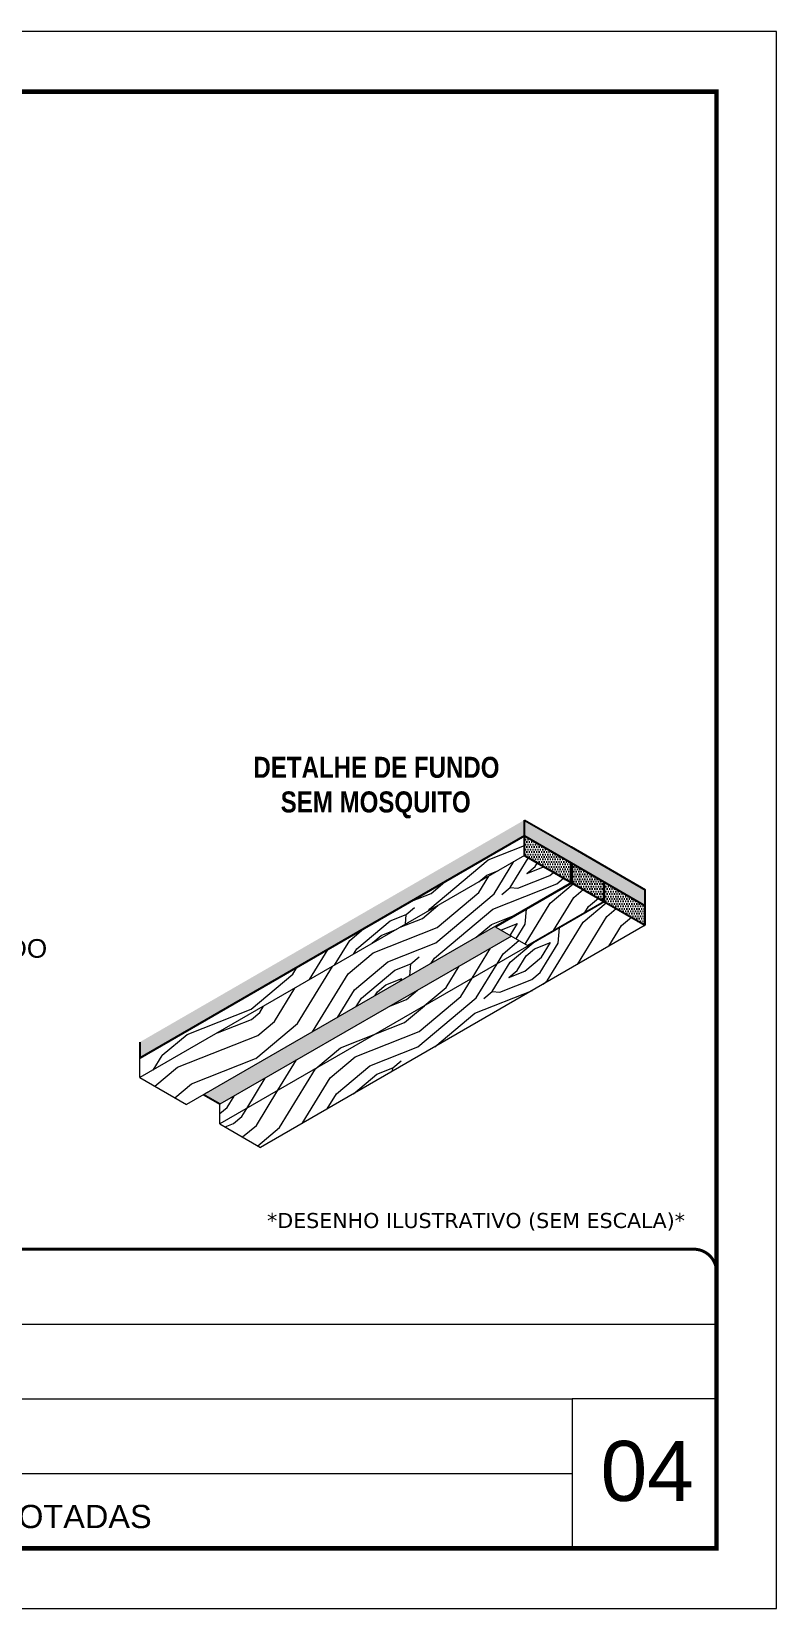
# Model space of a CAD drawing. Extents: x 2582 to 128055, y -26396 to 2611.
# Drawn here: x 8339 to 8835, y 1170 to 2220 of the extents above; entities that cross this region are included whole.
import ezdxf
from ezdxf.enums import TextEntityAlignment as Align

# ---------------------------------------------------------------- set-up
doc = ezdxf.new("R2010")
doc.units = 0
doc.linetypes.add('CONTINUO', pattern=[0])
doc.linetypes.add('DASHED', pattern=[0.75, 0.5, -0.25])
for name, color, linetype, lineweight in [('CARIMBO', 255, 'Continuous', 9), ('Folhas', 255, 'Continuous', 9), ('fundo', 100, 'Continuous', 9), ('Madeira', 126, 'Continuous', 18), ('SARRAFO DE PRESSAO', 251, 'DASHED', 9)]:
    doc.layers.add(name, color=color, linetype=linetype, lineweight=lineweight)
for name, color, linetype in [('HACHURA MADEIRAS', 1, 'Continuous'), ('material do compensado', 7, 'Continuous'), ('Romaneio', 10, 'Continuous'), ('texto', 7, 'Continuous')]:
    doc.layers.add(name, color=color, linetype=linetype)
doc.styles.add('ARIAL', font='arial.ttf')
doc.styles.add('CESAR1', font='arial.ttf', dxfattribs={"oblique": 15})
doc.styles.add('ROMANC', font='techb___.ttf', dxfattribs={"height": 2.5})
doc.styles.add('stylellllll', font='verdana.ttf', dxfattribs={"height": 2})
pattern_1 = [(355, (-40997.54, -1177.73), (111.07494, 93.20294), [5.12645, -97.40264]), (85, (-40953.55, -1145.56), (-93.20294, 111.07494), [10.2529, -92.27619]), (40, (-40974.874, -1153.99), (8.936, 102.13894), [7.24881, -21.74642, 7.24881, -14.497615, 50.751904, -43.50449]), (40, (-41003.09, -1182.395), (8.936, 102.13894), [7.24983, -14.49967, 7.24983, -115.99871]), (40, (-40966.45, -1175.31), (8.936, 102.13894), [7.24983, -137.7482]), (40, (-40956.68, -1181.31), (8.936, 102.13894), [7.24983, -137.7482]), (40, (-40971.11, -1169.755), (8.936, 102.13894), [7.24983, -137.7482]), (40, (-40975.77, -1164.2), (8.936, 102.13894), [14.49967, -130.49838]), (40, (-40943.53, -1089.83), (8.936, 102.13894), [14.49967, -130.49838]), (40, (-40985.535, -1158.2), (8.936, 102.13894), [28.99933, -115.99871]), (40, (-40990.195, -1152.65), (8.936, 102.13894), [28.99933, -115.99871]), (40, (-40921.124, -1127.81), (8.936, 102.13894), [28.99933, -115.99871]), (40, (-40994.41, -1141.986), (8.936, 102.13894), [21.7497, -123.24834]), (40, (-41013.496, -1124.88), (8.936, 102.13894), [21.7497, -123.24834]), (40, (-41004.176, -1135.985), (8.936, 102.13894), [21.7497, -123.24834]), (40, (-40935.105, -1111.15), (8.936, 102.13894), [36.24951, -108.74853]), (40, (-40944.87, -1105.15), (8.936, 102.13894), [36.24951, -108.74853]), (40, (-40936.89, -1131.58), (8.936, 102.13894), [50.74931, -94.24873]), (21.56505, (-40986.43, -1168.414), (102.138945, -8.936), [11.4631, -217.79893]), (21.56505, (-40963.32, -1139.56), (102.138945, -8.936), [11.4631, -217.79893]), (21.56505, (-40969.32, -1149.327), (102.138945, -8.936), [11.4631, -217.79893]), (21.56505, (-40992.43, -1178.18), (102.138945, -8.936), [22.9262, -206.33583]), (21.56505, (-40967.98, -1134.006), (102.138945, -8.936), [34.3893, -194.87273]), (21.56505, (-40977.747, -1128.005), (102.138945, -8.936), [45.8524, -183.40963]), (21.56505, (-40987.514, -1122.005), (102.138945, -8.936), [45.8524, -183.40963]), (21.56505, (-41000.155, -1090.023), (102.138945, -8.936), [45.8524, -183.40963]), (21.56505, (-41001.05, -1100.237), (102.138945, -8.936), [57.3155, -171.94653]), (21.56505, (-40996.835, -1110.897), (102.138945, -8.936), [57.3155, -171.94653]), (58.43495, (-40964.66, -1154.88), (8.936, 102.138945), [11.4631, -217.79893]), (58.43495, (-40980.875, -1163.754), (8.936, 102.138945), [11.4631, -217.79893]), (58.43495, (-40997.536, -1177.734), (8.936, 102.138945), [22.9262, -206.33583]), (58.43495, (-40965.554, -1165.094), (8.936, 102.138945), [22.9262, -206.33583]), (58.43495, (-41008.197, -1181.95), (8.936, 102.138945), [34.3893, -194.87273]), (58.43495, (-41018.41, -1181.054), (8.936, 102.138945), [45.8524, -183.40963]), (58.43495, (-40926.04, -1183.99), (8.936, 102.138945), [45.8524, -183.40963]), (58.43495, (-40960.894, -1170.65), (8.936, 102.138945), [45.8524, -183.40963]), (58.43495, (-40941.36, -1182.65), (8.936, 102.138945), [57.3155, -171.94653]), (58.43495, (-40951.127, -1176.65), (8.936, 102.138945), [57.3155, -171.94653])]
pattern_2 = [(0, (-30105.0192, -8931.686), (0.82275303, 1.645506056), [0, -1.645506056])]

# ---------------------------------------------------------------- blocks, each defined once
blk = doc.blocks.new('9999999999')
at = {"color": 30, "linetype": 'CONTINUO'}
for p, q in [((98564.6, 34379.6), (99584, 34379.6)), ((98564.6, 34329.8), (99488, 34329.8)), ((99584, 34329.8), (99488, 34329.8)), ((99488, 34329.8), (99488, 34230.2)), ((98564.6, 34280), (99488, 34280))]:
    blk.add_line(p, q, dxfattribs=at)
at = {"color": 30, "linetype": 'CONTINUO', "const_width": 2}
blk.add_lwpolyline([(99584, 34230.2), (99584, 34414.4, 0.414214), (99569, 34429.4), (98229, 34429.4, 0.414214), (98214, 34414.4), (98214, 34245.2, 0.414214), (98229, 34230.2), (99584, 34230.2)], format="xyb", dxfattribs=at)
at = {"layer": 'Folhas'}
blk.add_lwpolyline([(98139, 34190.2), (99624, 34190.2), (99624, 35240.2), (98139, 35240.2)], close=True, dxfattribs=at)
at = {"layer": 'Folhas', "color": 30, "const_width": 3}
blk.add_lwpolyline([(98214, 34230.2), (99584, 34230.2), (99584, 35200.2), (98214, 35200.2)], close=True, dxfattribs=at)
at = {"color": 7, "linetype": 'Continuous', "ltscale": 5, "style": 'ARIAL'}
blk.add_text('LATERAIS DE VIGAS CAMBOTADAS', height=15.483, dxfattribs=at).set_placement((98837.7, 34243.7))

msp = doc.modelspace()

# ---------------------------------------------------------------- hatches: boundary and pattern name
at = {"layer": 'fundo'}
h = msp.add_hatch(color=252, dxfattribs=at)
h.dxf.hatch_style = 1
h.paths.add_polyline_path([(8411.13, 1546.93), (8411.13, 1536.28), (8667.27, 1684.17), (8667.27, 1694.82)])
h = msp.add_hatch(color=252, dxfattribs=at)
h.dxf.hatch_style = 1
h.paths.add_polyline_path([(8698.35, 1676.88), (8667.27, 1694.82), (8667.27, 1684.17), (8698.35, 1666.22), (8747.69, 1637.74), (8747.69, 1648.39)])
h = msp.add_hatch(color=252, dxfattribs=at)
h.dxf.hatch_style = 1
h.paths.add_polyline_path([(8658.64, 1617.42), (8648.27, 1623.41), (8648.27, 1624.29), (8453.48, 1511.83), (8464.4, 1505.52)])
at = {"layer": 'HACHURA MADEIRAS'}
h = msp.add_hatch(dxfattribs=at)
h.set_pattern_fill('DOTS', scale=1.036539)
h.set_pattern_definition(pattern_2)
h.paths.add_polyline_path([(8698.35, 1653.2), (8698.35, 1666.22), (8667.27, 1684.17), (8667.27, 1671.14)])
h = msp.add_hatch(dxfattribs=at)
h.set_pattern_fill('DOTS', scale=1.036539)
h.set_pattern_definition(pattern_2)
h.paths.add_polyline_path([(8699.11, 1665.78), (8699.11, 1652.76), (8720.25, 1640.56), (8720.25, 1653.58)])
h = msp.add_hatch(dxfattribs=at)
h.set_pattern_fill('DOTS', scale=1.036539)
h.set_pattern_definition(pattern_2)
h.paths.add_polyline_path([(8720.55, 1653.41), (8720.55, 1640.38), (8747.69, 1624.71), (8747.69, 1637.74)])
at = {"layer": 'Madeira'}
h = msp.add_hatch(dxfattribs=at)
h.set_pattern_fill('PATRON00077', color=256, scale=102.529099, angle=355, pattern_type=2)
h.set_pattern_definition(pattern_1)
h.paths.add_polyline_path([(8411.13, 1536.28), (8411.13, 1523.26), (8667.27, 1671.14), (8667.27, 1684.17)])
h = msp.add_hatch(dxfattribs=at)
h.set_pattern_fill('PATRON00077', color=256, scale=102.529099, angle=355, pattern_type=2)
h.set_pattern_definition([(355, (-9895.02, -70418.3), (111.07494, 93.20294), [5.12645, -97.40264]), (85, (-9851.04, -70386.13), (-93.20294, 111.07494), [10.25291, -92.27619]), (40, (-9872.36, -70394.56), (8.936, 102.138945), [7.248807, -21.74642, 7.248807, -14.497615, 50.751904, -43.504487]), (40, (-9900.57, -70422.964), (8.936, 102.138945), [7.24983, -14.499665, 7.24983, -115.99871]), (40, (-9863.93, -70415.88), (8.936, 102.138945), [7.24983, -137.74821]), (40, (-9854.16, -70421.88), (8.936, 102.138945), [7.24983, -137.74821]), (40, (-9868.59, -70410.324), (8.936, 102.138945), [7.24983, -137.74821]), (40, (-9873.25, -70404.77), (8.936, 102.138945), [14.49967, -130.49838]), (40, (-9841.01, -70330.4), (8.936, 102.138945), [14.49967, -130.49838]), (40, (-9883.02, -70398.77), (8.936, 102.138945), [28.99933, -115.99871]), (40, (-9887.68, -70393.216), (8.936, 102.138945), [28.99933, -115.99871]), (40, (-9818.606, -70368.38), (8.936, 102.138945), [28.99933, -115.99871]), (40, (-9891.89, -70382.556), (8.936, 102.138945), [21.7497, -123.24834]), (40, (-9910.98, -70365.45), (8.936, 102.138945), [21.7497, -123.24834]), (40, (-9901.66, -70376.555), (8.936, 102.138945), [21.7497, -123.24834]), (40, (-9832.59, -70351.72), (8.936, 102.138945), [36.24951, -108.74853]), (40, (-9842.354, -70345.72), (8.936, 102.138945), [36.24951, -108.74853]), (40, (-9834.374, -70372.15), (8.936, 102.138945), [50.74931, -94.24873]), (21.56505, (-9883.91, -70408.984), (102.138945, -8.936), [11.4631, -217.79893]), (21.56505, (-9860.8, -70380.13), (102.138945, -8.936), [11.4631, -217.79893]), (21.56505, (-9866.803, -70389.896), (102.138945, -8.936), [11.4631, -217.79893]), (21.56505, (-9889.91, -70418.75), (102.138945, -8.936), [22.9262, -206.33583]), (21.56505, (-9865.46, -70374.576), (102.138945, -8.936), [34.3893, -194.87273]), (21.56505, (-9875.23, -70368.575), (102.138945, -8.936), [45.8524, -183.40963]), (21.56505, (-9884.996, -70362.575), (102.138945, -8.936), [45.8524, -183.40963]), (21.56505, (-9897.637, -70330.592), (102.138945, -8.936), [45.8524, -183.40963]), (21.56505, (-9898.53, -70340.806), (102.138945, -8.936), [57.31551, -171.94653]), (21.56505, (-9894.317, -70351.467), (102.138945, -8.936), [57.31551, -171.94653]), (58.43495, (-9862.143, -70395.45), (8.936, 102.138945), [11.4631, -217.79893]), (58.43495, (-9878.357, -70404.324), (8.936, 102.138945), [11.4631, -217.79893]), (58.43495, (-9895.02, -70418.304), (8.936, 102.138945), [22.9262, -206.33583]), (58.43495, (-9863.036, -70405.664), (8.936, 102.138945), [22.9262, -206.33583]), (58.43495, (-9905.68, -70422.517), (8.936, 102.138945), [34.3893, -194.87273]), (58.43495, (-9915.893, -70421.624), (8.936, 102.138945), [45.8524, -183.40963]), (58.43495, (-9823.52, -70424.56), (8.936, 102.138945), [45.8524, -183.40963]), (58.43495, (-9858.376, -70411.22), (8.936, 102.138945), [45.8524, -183.40963]), (58.43495, (-9838.84, -70423.22), (8.936, 102.138945), [57.31551, -171.94653]), (58.43495, (-9848.61, -70417.22), (8.936, 102.138945), [57.31551, -171.94653])])
h.paths.add_polyline_path([(8411.13, 1523.26), (8442.2, 1505.31), (8698.35, 1653.2), (8667.27, 1671.14)])
h = msp.add_hatch(dxfattribs=at)
h.set_pattern_fill('PATRON00077', color=256, scale=102.529099, angle=355, pattern_type=2)
h.set_pattern_definition([(355, (-41019.5, -1165), (111.07494, 93.20294), [5.12645, -97.40264]), (85, (-40975.52, -1132.82), (-93.20294, 111.07494), [10.2529, -92.27619]), (40, (-40996.84, -1141.25), (8.936, 102.13894), [7.24881, -21.74642, 7.24881, -14.497615, 50.751904, -43.50449]), (40, (-41025.054, -1169.655), (8.936, 102.13894), [7.24983, -14.49967, 7.24983, -115.99871]), (40, (-40988.41, -1162.57), (8.936, 102.13894), [7.24983, -137.7482]), (40, (-40978.645, -1168.57), (8.936, 102.13894), [7.24983, -137.7482]), (40, (-40993.07, -1157.015), (8.936, 102.13894), [7.24983, -137.7482]), (40, (-40997.73, -1151.46), (8.936, 102.13894), [14.49967, -130.49838]), (40, (-40965.495, -1077.09), (8.936, 102.13894), [14.49967, -130.49838]), (40, (-41007.5, -1145.46), (8.936, 102.13894), [28.99933, -115.99871]), (40, (-41012.16, -1139.91), (8.936, 102.13894), [28.99933, -115.99871]), (40, (-40943.09, -1115.074), (8.936, 102.13894), [28.99933, -115.99871]), (40, (-41016.37, -1129.25), (8.936, 102.13894), [21.7497, -123.24834]), (40, (-41035.46, -1112.14), (8.936, 102.13894), [21.7497, -123.24834]), (40, (-41026.14, -1123.246), (8.936, 102.13894), [21.7497, -123.24834]), (40, (-40957.07, -1098.41), (8.936, 102.13894), [36.24951, -108.74853]), (40, (-40966.836, -1092.41), (8.936, 102.13894), [36.24951, -108.74853]), (40, (-40958.856, -1118.84), (8.936, 102.13894), [50.74931, -94.24873]), (21.56505, (-41008.393, -1155.675), (102.138945, -8.936), [11.4631, -217.79893]), (21.56505, (-40985.284, -1126.82), (102.138945, -8.936), [11.4631, -217.79893]), (21.56505, (-40991.285, -1136.587), (102.138945, -8.936), [11.4631, -217.79893]), (21.56505, (-41014.393, -1165.44), (102.138945, -8.936), [22.9262, -206.33583]), (21.56505, (-40989.944, -1121.267), (102.138945, -8.936), [34.3893, -194.87273]), (21.56505, (-40999.71, -1115.266), (102.138945, -8.936), [45.8524, -183.40963]), (21.56505, (-41009.48, -1109.265), (102.138945, -8.936), [45.8524, -183.40963]), (21.56505, (-41022.12, -1077.283), (102.138945, -8.936), [45.8524, -183.40963]), (21.56505, (-41023.012, -1087.497), (102.138945, -8.936), [57.3155, -171.94653]), (21.56505, (-41018.8, -1098.16), (102.138945, -8.936), [57.3155, -171.94653]), (58.43495, (-40986.625, -1142.14), (8.936, 102.138945), [11.4631, -217.79893]), (58.43495, (-41002.84, -1151.015), (8.936, 102.138945), [11.4631, -217.79893]), (58.43495, (-41019.5, -1164.995), (8.936, 102.138945), [22.9262, -206.33583]), (58.43495, (-40987.52, -1152.355), (8.936, 102.138945), [22.9262, -206.33583]), (58.43495, (-41030.16, -1169.21), (8.936, 102.138945), [34.3893, -194.87273]), (58.43495, (-41040.375, -1168.315), (8.936, 102.138945), [45.8524, -183.40963]), (58.43495, (-40948.003, -1171.25), (8.936, 102.138945), [45.8524, -183.40963]), (58.43495, (-40982.86, -1157.91), (8.936, 102.138945), [45.8524, -183.40963]), (58.43495, (-40963.324, -1169.91), (8.936, 102.138945), [57.3155, -171.94653]), (58.43495, (-40973.09, -1163.91), (8.936, 102.138945), [57.3155, -171.94653])])
h.paths.add_polyline_path([(8669.41, 1611.21), (8720.25, 1640.56), (8698.58, 1653.12), (8648.27, 1623.41)])
h = msp.add_hatch(dxfattribs=at)
h.set_pattern_fill('PATRON00077', color=256, scale=102.529099, angle=355, pattern_type=2)
h.set_pattern_definition(pattern_1)
h.paths.add_polyline_path([(8491.55, 1476.84), (8747.69, 1624.71), (8720.55, 1640.38), (8464.5, 1492.55)])
h = msp.add_hatch(dxfattribs=at)
h.set_pattern_fill('PATRON00077', color=256, scale=102.529099, angle=355, pattern_type=2)
h.set_pattern_definition(pattern_1)
h.paths.add_polyline_path([(8669.77, 1611), (8658.49, 1617.51), (8464.34, 1505.48), (8464.4, 1492.5)])

# ---------------------------------------------------------------- linework, layer by layer
for p, q in [((8667.27, 1671.14), (8411.13, 1523.26)), ((8698.35, 1653.2), (8442.2, 1505.31)), ((8699.11, 1652.76), (8648.27, 1623.41)), ((8720.55, 1640.38), (8464.4, 1492.5)), ((8720.25, 1640.56), (8669.41, 1611.21)), ((8658.64, 1617.42), (8464.4, 1505.52)), ((8747.69, 1624.71), (8491.54, 1476.83)), ((8648.27, 1623.41), (8669.71, 1611.03)), ((8411.13, 1523.26), (8411.13, 1536.28)), ((8411.13, 1523.26), (8442.2, 1505.31)), ((8464.4, 1492.5), (8464.4, 1505.52)), ((8464.4, 1492.5), (8491.54, 1476.83))]:
    msp.add_line(p, q, dxfattribs=at)
at = {"layer": 'material do compensado'}
for p, q in [((8667.27, 1671.14), (8667.27, 1694.82)), ((8667.27, 1694.82), (8698.35, 1676.88)), ((8667.27, 1684.17), (8411.13, 1536.28)), ((8667.27, 1684.17), (8698.35, 1666.22)), ((8667.27, 1671.14), (8698.35, 1653.2)), ((8698.35, 1676.88), (8747.69, 1648.39)), ((8698.35, 1666.22), (8747.69, 1637.74)), ((8698.35, 1653.2), (8698.35, 1666.22)), ((8699.11, 1652.76), (8699.11, 1665.78)), ((8699.11, 1652.76), (8720.25, 1640.56)), ((8720.25, 1640.56), (8720.25, 1653.58)), ((8720.55, 1640.38), (8720.55, 1653.41)), ((8720.55, 1640.38), (8747.69, 1624.71)), ((8747.69, 1624.71), (8747.69, 1648.39)), ((8648.27, 1623.41), (8648.27, 1624.29)), ((8411.13, 1546.93), (8411.13, 1536.28)), ((8464.4, 1505.52), (8453.48, 1511.83))]:
    msp.add_line(p, q, dxfattribs=at)

# ---------------------------------------------------------------- block references
at = {"layer": 'SARRAFO DE PRESSAO', "color": 6, "linetype": 'ByBlock'}
msp.add_blockref('9999999999', (-90788.84, -33020.38), dxfattribs=at)

# ---------------------------------------------------------------- texts
at = {"layer": 'CARIMBO', "style": 'CESAR1'}
msp.add_text('PAINEL LATERAL ESTRUTURADO', height=12.436, dxfattribs=at).set_placement((8068.5, 1609.31), align=Align.MIDDLE_LEFT)
at = {"layer": 'CARIMBO', "style": 'ARIAL'}
msp.add_text('04', height=40, dxfattribs=at).set_placement((8717.99, 1241.39))
at = {"layer": 'Romaneio', "style": 'stylellllll'}
msp.add_text('*DESENHO ILUSTRATIVO (SEM ESCALA)*', height=10, dxfattribs=at).set_placement((8774.22, 1423.15), align=Align.RIGHT)
at = {"layer": 'texto', "style": 'ROMANC'}
for s, p in [('DETALHE DE FUNDO ', (8570.95, 1729.9)), ('SEM MOSQUITO', (8568.21, 1706.85))]:
    msp.add_text(s, height=14, dxfattribs=at).set_placement(p, align=Align.MIDDLE_CENTER)

doc.saveas('drawing.dxf')
